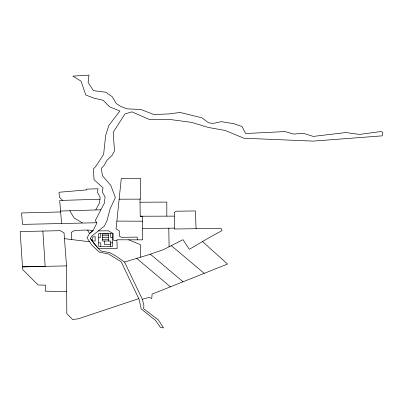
<?xml version="1.0" encoding="UTF-8"?>
<svg xmlns="http://www.w3.org/2000/svg" width="403" height="403" viewBox="0 0 403 403"><rect width="100%" height="100%" fill="white"/><g stroke="black" fill="none" stroke-linecap="round" stroke-linejoin="round"><path stroke-width="0.6" d="M166.817 216.154L166.817 202.094L140.017 202.23L139.982 199.117M62.51 200.382L59.402 197.138L58.994 192.266L86.534 189.904L86.323 189.143L98.005 188.78L97.39 192.13L100.196 197.425L99.581 202.669L95.768 209.958M90.458 238.606L91.526 236.264L104.387 226.113L107.072 220.456L110.064 208.981L115.384 197.541L110.744 185.315L102.417 175.748L101.355 168.368L104.226 165.21L106.82 160.439L112.145 155.341L114.467 150.999L113.233 132.189L124.985 113.933L131.907 111.843L149.231 119.444L170.182 119.52L191.314 122.331L208.507 127.479L225.096 130.446L243.936 138.234L313.353 141.11L382.256 135.841L382.85 132.557L381.213 131.514L359.526 134.416L345.86 132.542L313.287 136.421L303.323 133.277L293.757 134.068L285.037 131.569L245.654 133.514L242.042 126.572L233.886 123.686L221.272 121.686L213.142 123.409L208.573 122.779L201.913 117.787L180.04 112.417L169.91 113.873L153.976 114.578L141.03 109.525L126.89 108.84L120.699 106.402L116.326 103.601L112.241 96.735L105.697 92.227L93.39 90.65L88.116 82.464L88.982 75.104L72.888 76.122L81.013 81.144L85.849 95.088L94.413 98.297L103.108 100.251L109.54 106.77L119.872 111.052L108.901 125.323L105.651 135.494L103.616 154.384L95.949 166.197L93.259 169.184L94.09 179.718L103.042 187.853L102.302 191.858L105.082 197.102L104.372 203.172L95.294 220.512L96.846 223.141L93.133 230.415L89.511 233.533L87.073 237.835L91.597 244.848L99.264 252.137L108.447 253.94L121.182 261.774L139.171 299.469L141.136 308.824L155.684 320.561L160.505 327.483L163.517 327.896L158.339 319.922L143.669 308.708L143.896 305.237L142.314 299.253L124.547 262.056L116.235 256.248L109.823 252.651L100.649 250.933L93.446 243.014L90.458 238.606L98.362 248.525L117.157 248.49L116.941 239.775L142.637 239.85L142.591 216.22L140.224 216.23L140.017 202.23M138.783 298.653L78.424 318.768L72.666 319.559L66.827 313.72L66.515 265.879L64.037 232.869L60.213 230.672L20.15 231.574L22.669 269.536L38.094 284.971L45.63 285.163L45.171 291.132L66.686 291.686M124.547 262.056L148.354 254.832L163.537 249.608L183.017 239.679L189.304 249.331L209.414 237.523L222.073 230.576L220.965 228.35L174.499 229L174.333 212.366L176.328 211.202L195.435 210.95L196.06 228.697M142.314 299.253L148.828 297.444L151.745 298.432L152.102 294.114L227.554 264.051L202.523 241.593M99.984 199.233L59.684 200.472L61.604 223.408M60.566 211.036L100.906 209.797M60.646 211.973L21.555 212.955L22.513 224.39L96.609 222.738M87.552 230.053L89.511 233.533L93.053 230.486L87.552 230.053L74.772 230.345L71.26 232.38L71.799 239.573M66.515 265.879L22.482 266.872L45.161 266.363L42.864 231.065M142.617 228.536L174.454 228.128M98.327 230.894L108.347 230.793L113.157 233.539L113.102 239.76L114.24 240.636L116.961 240.646M119.142 199.218L140.687 199.117L140.582 178.413L121.283 178.464L116.089 228.768L119.434 231.065L119.273 236.007L121.278 237.307L137.176 237.115L137.287 239.835M140.224 216.23L174.358 216.134M102.367 235.77L108.412 235.755M98.67 237.302L100.74 237.296L100.72 233.654M112.482 237.276L110.412 237.281L110.392 233.634M102.377 237.513L108.422 237.503M102.387 239.256L108.432 239.246M98.7 242.888L100.77 242.883L100.79 246.525M110.442 242.863L112.513 242.863M110.452 244.48L104.407 244.49L104.387 240.999M116.88 221.101L142.602 221.197M64.47 238.672L89.612 241.77M128.733 239.81L140.496 244.737L140.738 257.144M82.293 222.884L74.016 217.862L69.835 210.754M171.32 245.644L204.215 273.35M150.319 254.157L183.058 281.778M136.703 258.368L170.398 286.825M168.792 228.204L169.074 246.787M110.462 246.51L110.432 240.989L102.397 241.004L102.357 234.022L108.402 234.012L108.442 240.994M112.462 233.629L98.649 233.654L98.72 246.53L112.533 246.505L112.462 233.629M95.118 236.828L92.7 236.833L92.725 241.019L95.143 241.019L95.118 236.828"/></g></svg>
